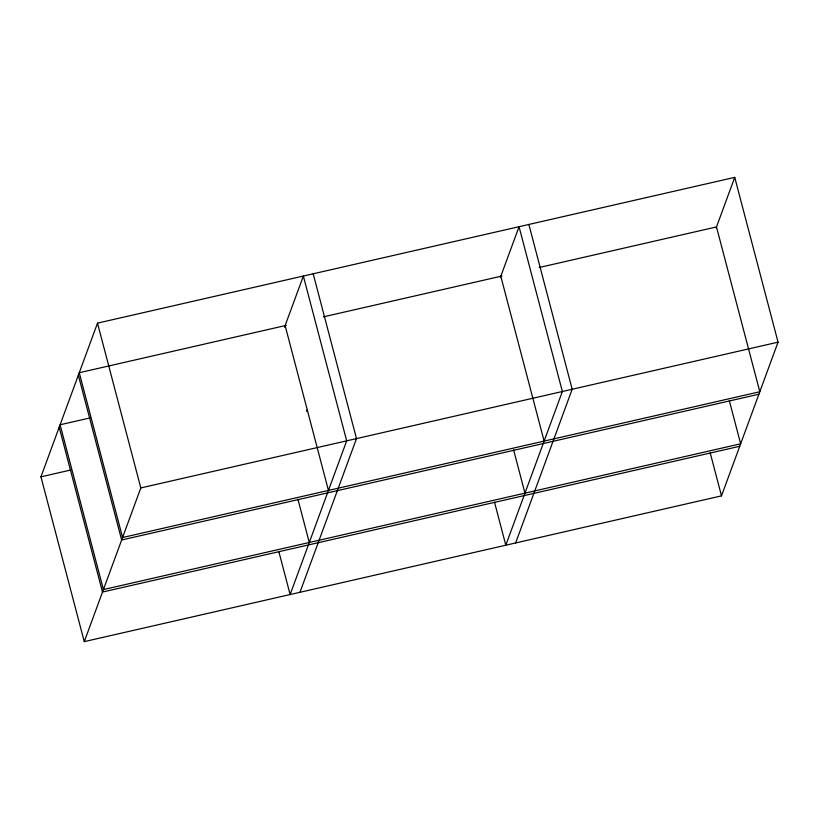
<?xml version="1.0" encoding="UTF-8"?>
<svg xmlns="http://www.w3.org/2000/svg" width="819" height="819" viewBox="0 0 819 819"><rect width="100%" height="100%" fill="white"/><g stroke="black" fill="none" stroke-linecap="round" stroke-linejoin="round"><path stroke-width="1.23" d="M40.95 476.832L97.502 323.136L734.735 177.365L778.05 342.168L721.498 495.864L84.265 641.635L40.95 476.832L70.874 469.983M84.265 641.635L140.817 487.94L97.502 323.136M284.51 327.272L303.368 276.044L346.683 440.847L290.131 594.543L278.818 551.494M306.603 411.322L307.217 409.674M299.949 592.301L356.5 438.605L313.186 273.802M500.491 277.129L519.051 226.699L562.366 391.513L505.814 545.198L494.502 502.16M515.632 542.956L572.184 389.26L528.869 224.457M716.175 227.795L734.735 177.365M286.261 325.368L79.259 372.717L122.574 537.53L759.807 391.748L716.492 226.945L539.148 267.516M323.464 316.851L501.996 276.013M90.029 417.925L60.104 424.774L103.419 589.578L740.652 443.806L729.34 400.757M140.817 487.94L778.05 342.168M758.896 394.226L121.662 539.997L78.348 375.194M739.741 446.283L102.508 592.055L59.193 427.252M710.186 452.815L721.498 495.864M500.808 276.29L544.123 441.093M513.605 449.887L524.969 493.151M285.125 325.624L328.439 490.427M297.921 499.221L309.285 542.485"/></g></svg>
